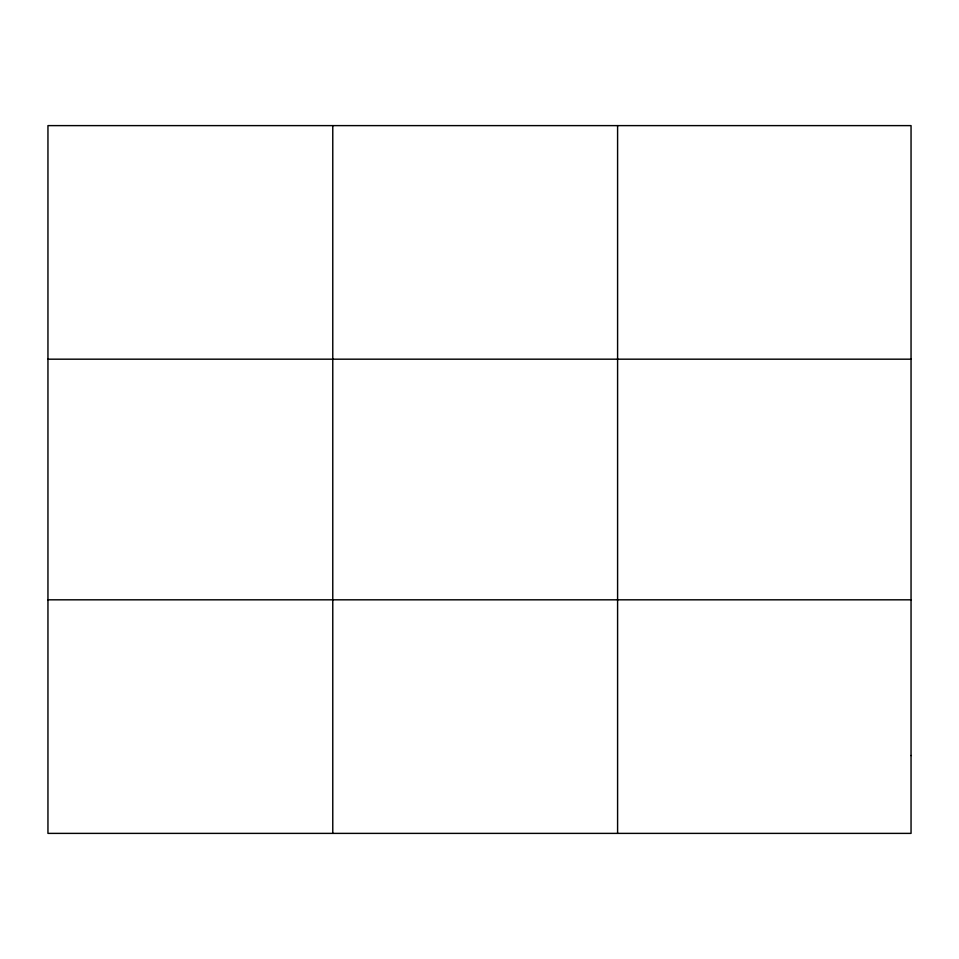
<?xml version="1.0" encoding="UTF-8"?>
<svg xmlns="http://www.w3.org/2000/svg" width="959" height="959" viewBox="0 0 959 959"><rect width="100%" height="100%" fill="white"/><g stroke="black" fill="none" stroke-linecap="round" stroke-linejoin="round"><path stroke-width="1.44" d="M332.773 833.383L332.773 125.617M617.596 833.383L617.596 125.617M47.95 359.181L911.05 359.181M47.95 599.819L911.05 599.819M911.05 755.524L911.05 833.383L47.95 833.383L47.95 125.617L911.05 125.617L911.05 755.524"/></g></svg>
